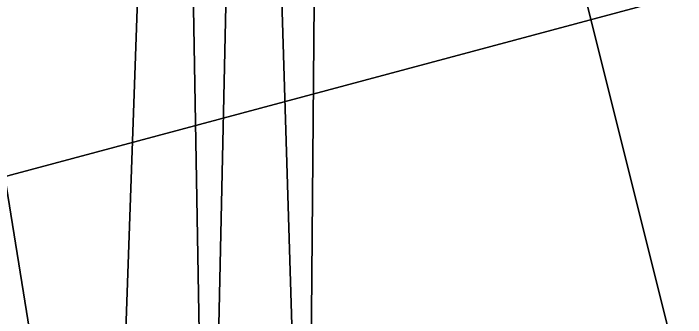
# Model space of a CAD drawing. Extents: x -4.7 to 4.7, y -4.7 to 4.7.
# Drawn here: x -0.338 to 0.802, y -0.736 to -0.22 of the extents above; entities that cross this region are included whole.
import ezdxf

# ---------------------------------------------------------------- set-up
doc = ezdxf.new("R2010")
doc.units = 0

msp = doc.modelspace()

# ---------------------------------------------------------------- linework, layer by layer
for points in [[(0.187285, 1.589001, -1.687745), (1.184748, 2.0898, -1.687745), (1.077714, -1.97738, -1.687745)], [(-0.768388, 2.082903, -1.687745), (-0.176815, -1.5902, -1.687745), (-1.097288, -2.149637, -1.687745)], [(-0.768388, 2.082903, -1.687745), (-0.0644, 1.598703, -1.687745), (-0.176815, -1.5902, -1.687745)], [(-0.0644, 1.598703, -1.687745), (-0.008459, -1.599977, -1.687745), (-0.176815, -1.5902, -1.687745)], [(-0.0644, 1.598703, -1.687745), (0.061634, 1.598812, -1.687745), (-0.008459, -1.599977, -1.687745)], [(0.061634, 1.598812, -1.687745), (0.15999, -1.591981, -1.687745), (-0.008459, -1.599977, -1.687745)], [(0.061634, 1.598812, -1.687745), (0.187285, 1.589001, -1.687745), (0.15999, -1.591981, -1.687745)], [(0.187285, 1.589001, -1.687745), (1.077714, -1.97738, -1.687745), (0.15999, -1.591981, -1.687745)], [(-1.5, 0, 12), (-1.298932, -0.750101, 12), (1.5, 0, 12)], [(-1.298932, -0.750101, 12), (1.298932, -0.750101, 12), (1.5, 0, 12)], [(0.750057, -1.298944), (4.470017, -1.452198), (4.7, 0)], [(1.298924, -0.75015), (0.750057, -1.298944), (4.7, 0)]]:
    msp.add_3dface(points)

doc.saveas('drawing.dxf')
